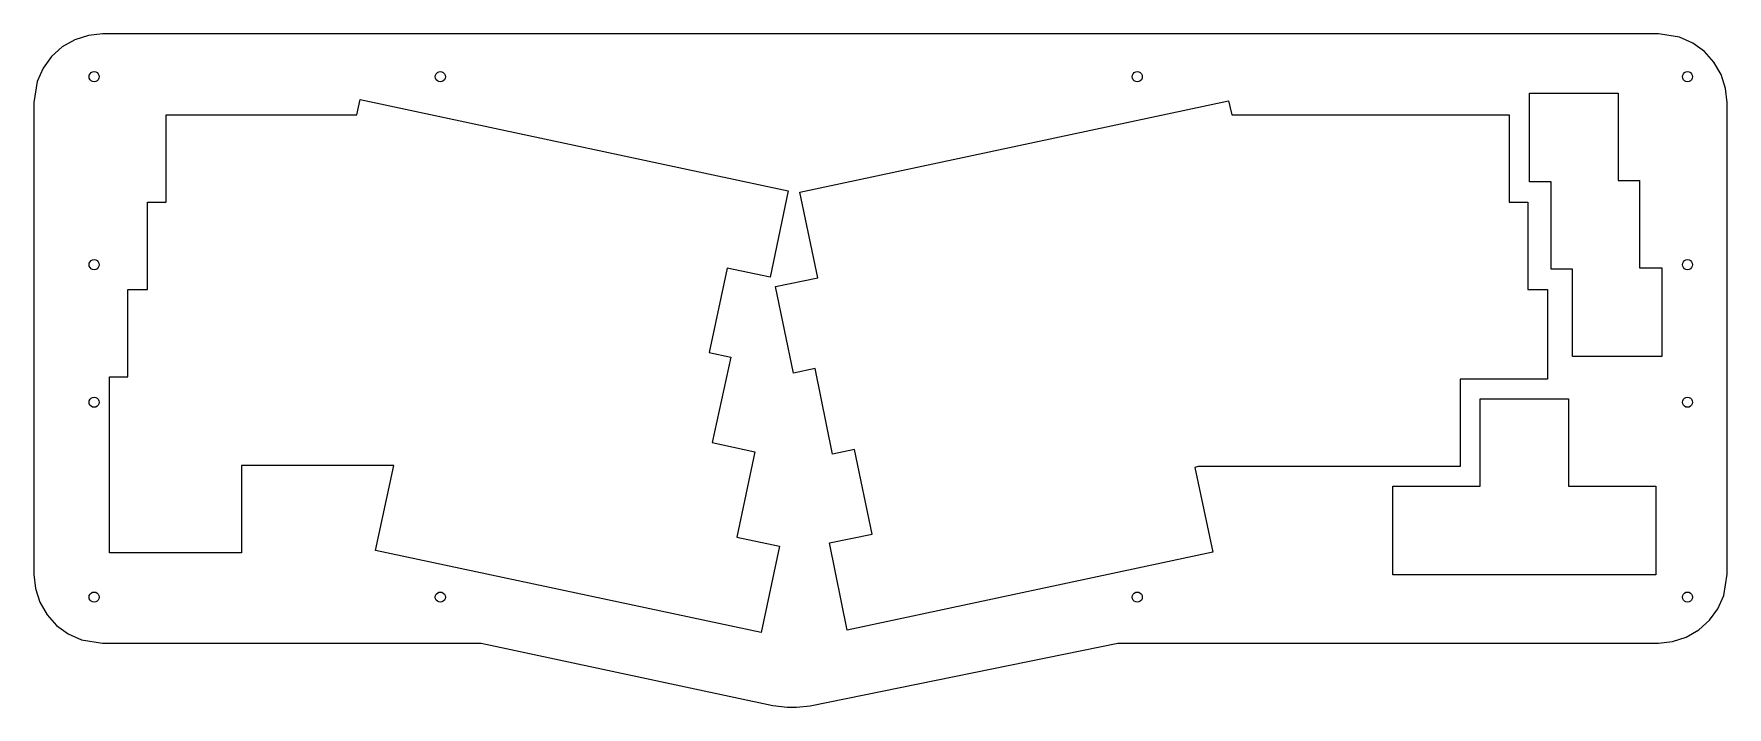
# Model space of a CAD drawing. Header units: metres. Extents: x -41 to 329, y -119 to 27.
import ezdxf

# ---------------------------------------------------------------- set-up
doc = ezdxf.new("R2010")
doc.units = ezdxf.units.M

msp = doc.modelspace()

# ---------------------------------------------------------------- linework, layer by layer
for p, q in [((-31.7417, 26.0479), (-34.4574, 24.48)), ((-28.7593, 27.0169), (-31.7417, 26.0479)), ((-25.6406, 27.3447), (-28.7593, 27.0169)), ((313.639, 27.3447), (-25.6406, 27.3447)), ((318.274, 26.6106), (313.639, 27.3447)), ((321.139, 25.3351), (318.274, 26.6106)), ((-36.7878, 22.3817), (-38.631, 19.8447)), ((-34.4574, 24.48), (-36.7878, 22.3817)), ((323.676, 23.4919), (321.139, 25.3351)), ((325.774, 21.1615), (323.676, 23.4919)), ((-38.631, 19.8447), (-39.9065, 16.98)), ((-28.5462, 18.3399), (-28.3899, 18.6466)), ((-28.3899, 18.6466), (-28.1466, 18.8899)), ((-28.1466, 18.8899), (-27.8399, 19.0462)), ((-27.8399, 19.0462), (-27.5, 19.1)), ((-27.5, 19.1), (-27.1601, 19.0462)), ((-27.1601, 19.0462), (-26.8534, 18.8899)), ((-26.8534, 18.8899), (-26.6101, 18.6466)), ((-26.6101, 18.6466), (-26.4538, 18.3399)), ((46.9538, 18.3399), (47.1101, 18.6466)), ((47.1101, 18.6466), (47.3534, 18.8899)), ((47.3534, 18.8899), (47.6601, 19.0462)), ((47.6601, 19.0462), (48, 19.1)), ((48, 19.1), (48.3399, 19.0462)), ((48.3399, 19.0462), (48.6466, 18.8899)), ((48.6466, 18.8899), (48.8899, 18.6466)), ((48.8899, 18.6466), (49.0462, 18.3399)), ((198.954, 18.3399), (199.11, 18.6466)), ((199.11, 18.6466), (199.353, 18.8899)), ((199.353, 18.8899), (199.66, 19.0462)), ((199.66, 19.0462), (200, 19.1)), ((200, 19.1), (200.34, 19.0462)), ((200.34, 19.0462), (200.647, 18.8899)), ((200.647, 18.8899), (200.89, 18.6466)), ((200.89, 18.6466), (201.046, 18.3399)), ((318.954, 18.3399), (319.11, 18.6466)), ((319.11, 18.6466), (319.353, 18.8899)), ((319.353, 18.8899), (319.66, 19.0462)), ((319.66, 19.0462), (320, 19.1)), ((320, 19.1), (320.34, 19.0462)), ((320.34, 19.0462), (320.647, 18.8899)), ((320.647, 18.8899), (320.89, 18.6466)), ((320.89, 18.6466), (321.046, 18.3399)), ((327.342, 18.4458), (325.774, 21.1615)), ((-39.9065, 16.98), (-40.6406, 12.3447)), ((-28.6, 18), (-28.5462, 18.3399)), ((-28.5462, 17.6601), (-28.6, 18)), ((-28.3899, 17.3534), (-28.5462, 17.6601)), ((-28.1466, 17.1101), (-28.3899, 17.3534)), ((-27.8399, 16.9538), (-28.1466, 17.1101)), ((-27.5, 16.9), (-27.8399, 16.9538)), ((-27.1601, 16.9538), (-27.5, 16.9)), ((-26.8534, 17.1101), (-27.1601, 16.9538)), ((-26.6101, 17.3534), (-26.8534, 17.1101)), ((-26.4538, 17.6601), (-26.6101, 17.3534)), ((-26.4538, 18.3399), (-26.4, 18)), ((-26.4, 18), (-26.4538, 17.6601)), ((46.9, 18), (46.9538, 18.3399)), ((46.9538, 17.6601), (46.9, 18)), ((47.1101, 17.3534), (46.9538, 17.6601)), ((47.3534, 17.1101), (47.1101, 17.3534)), ((47.6601, 16.9538), (47.3534, 17.1101)), ((48, 16.9), (47.6601, 16.9538)), ((48.3399, 16.9538), (48, 16.9)), ((48.6466, 17.1101), (48.3399, 16.9538)), ((48.8899, 17.3534), (48.6466, 17.1101)), ((49.0462, 17.6601), (48.8899, 17.3534)), ((49.0462, 18.3399), (49.1, 18)), ((49.1, 18), (49.0462, 17.6601)), ((198.9, 18), (198.954, 18.3399)), ((198.954, 17.6601), (198.9, 18)), ((199.11, 17.3534), (198.954, 17.6601)), ((199.353, 17.1101), (199.11, 17.3534)), ((199.66, 16.9538), (199.353, 17.1101)), ((200, 16.9), (199.66, 16.9538)), ((200.34, 16.9538), (200, 16.9)), ((200.647, 17.1101), (200.34, 16.9538)), ((200.89, 17.3534), (200.647, 17.1101)), ((201.046, 17.6601), (200.89, 17.3534)), ((201.046, 18.3399), (201.1, 18)), ((201.1, 18), (201.046, 17.6601)), ((318.9, 18), (318.954, 18.3399)), ((318.954, 17.6601), (318.9, 18)), ((319.11, 17.3534), (318.954, 17.6601)), ((319.353, 17.1101), (319.11, 17.3534)), ((319.66, 16.9538), (319.353, 17.1101)), ((320, 16.9), (319.66, 16.9538)), ((320.34, 16.9538), (320, 16.9)), ((320.647, 17.1101), (320.34, 16.9538)), ((320.89, 17.3534), (320.647, 17.1101)), ((321.046, 17.6601), (320.89, 17.3534)), ((321.046, 18.3399), (321.1, 18)), ((321.1, 18), (321.046, 17.6601)), ((328.311, 15.4634), (327.342, 18.4458)), ((328.639, 12.3447), (328.311, 15.4634)), ((-40.6406, 12.3447), (-40.6406, -90.5322)), ((29.792, 9.6963), (30.5029, 12.998)), ((30.5029, 12.998), (123.873, -6.915)), ((126.413, -7.1943), (219.885, 12.7441)), ((219.885, 12.7441), (220.647, 9.6963)), ((285.544, -4.9082), (285.544, 14.3955)), ((285.544, 14.3955), (304.848, 14.3955)), ((304.848, 14.3955), (304.848, -4.6543)), ((328.639, -90.5254), (328.639, 12.3447)), ((-11.7627, -9.3535), (-11.7627, 9.6963)), ((-11.7627, 9.6963), (29.792, 9.6963)), ((220.647, 9.6963), (281.099, 9.6963)), ((281.099, 9.6963), (281.099, -9.3535)), ((123.873, -6.915), (119.911, -25.7109)), ((130.35, -25.8633), (126.413, -7.1943)), ((290.243, -4.9082), (285.544, -4.9082)), ((290.243, -23.959), (290.243, -4.9082)), ((304.848, -4.6543), (309.547, -4.6543)), ((309.547, -4.6543), (309.547, -23.7051)), ((-15.8271, -28.4033), (-15.8271, -9.3535)), ((-15.8271, -9.3535), (-11.7627, -9.3535)), ((281.099, -9.3535), (285.163, -9.3535)), ((285.163, -9.3535), (285.163, -28.4033)), ((-28.3899, -22.3534), (-28.1466, -22.1101)), ((-28.1466, -22.1101), (-27.8399, -21.9538)), ((-27.8399, -21.9538), (-27.5, -21.9)), ((-27.5, -21.9), (-27.1601, -21.9538)), ((-27.1601, -21.9538), (-26.8534, -22.1101)), ((-26.8534, -22.1101), (-26.6101, -22.3534)), ((319.11, -22.3534), (319.353, -22.1101)), ((319.353, -22.1101), (319.66, -21.9538)), ((319.66, -21.9538), (320, -21.9)), ((320, -21.9), (320.34, -21.9538)), ((320.34, -21.9538), (320.647, -22.1101)), ((320.647, -22.1101), (320.89, -22.3534)), ((-28.6, -23), (-28.5462, -22.6601)), ((-28.5462, -23.3399), (-28.6, -23)), ((-28.5462, -22.6601), (-28.3899, -22.3534)), ((-28.3899, -23.6466), (-28.5462, -23.3399)), ((-28.1466, -23.8899), (-28.3899, -23.6466)), ((-27.8399, -24.0462), (-28.1466, -23.8899)), ((-27.5, -24.1), (-27.8399, -24.0462)), ((-27.1601, -24.0462), (-27.5, -24.1)), ((-26.8534, -23.8899), (-27.1601, -24.0462)), ((-26.6101, -23.6466), (-26.8534, -23.8899)), ((-26.6101, -22.3534), (-26.4538, -22.6601)), ((-26.4538, -23.3399), (-26.6101, -23.6466)), ((-26.4538, -22.6601), (-26.4, -23)), ((-26.4, -23), (-26.4538, -23.3399)), ((110.564, -23.7305), (106.652, -42.1699)), ((119.911, -25.7109), (110.564, -23.7305)), ((294.942, -23.959), (290.243, -23.959)), ((294.942, -43.0088), (294.942, -23.959)), ((309.547, -23.7051), (314.373, -23.7051)), ((314.373, -23.7051), (314.373, -43.0088)), ((318.9, -23), (318.954, -22.6601)), ((318.954, -23.3399), (318.9, -23)), ((318.954, -22.6601), (319.11, -22.3534)), ((319.11, -23.6466), (318.954, -23.3399)), ((319.353, -23.8899), (319.11, -23.6466)), ((319.66, -24.0462), (319.353, -23.8899)), ((320, -24.1), (319.66, -24.0462)), ((320.34, -24.0462), (320, -24.1)), ((320.647, -23.8899), (320.34, -24.0462)), ((320.89, -23.6466), (320.647, -23.8899)), ((320.89, -22.3534), (321.046, -22.6601)), ((321.046, -23.3399), (320.89, -23.6466)), ((321.046, -22.6601), (321.1, -23)), ((321.1, -23), (321.046, -23.3399)), ((-20.1445, -47.4531), (-20.1445, -28.4033)), ((-20.1445, -28.4033), (-15.8271, -28.4033)), ((121.079, -27.7686), (130.35, -25.8633)), ((125.016, -46.6914), (121.079, -27.7686)), ((285.163, -28.4033), (289.481, -28.4033)), ((289.481, -28.4033), (289.481, -47.9619)), ((106.652, -42.1699), (111.326, -43.1865)), ((111.326, -43.1865), (107.312, -61.7793)), ((314.373, -43.0088), (294.942, -43.0088)), ((-24.1582, -85.8584), (-24.1582, -47.4531)), ((-24.1582, -47.4531), (-20.1445, -47.4531)), ((129.715, -45.6758), (125.016, -46.6914)), ((133.525, -64.3447), (129.715, -45.6758)), ((289.481, -47.9619), (270.431, -47.9619)), ((270.431, -47.9619), (270.431, -67.0117)), ((-28.6, -53), (-28.5462, -52.6601)), ((-28.5462, -53.3399), (-28.6, -53)), ((-28.5462, -52.6601), (-28.3899, -52.3534)), ((-28.3899, -53.6466), (-28.5462, -53.3399)), ((-28.3899, -52.3534), (-28.1466, -52.1101)), ((-28.1466, -53.8899), (-28.3899, -53.6466)), ((-28.1466, -52.1101), (-27.8399, -51.9538)), ((-27.8399, -54.0462), (-28.1466, -53.8899)), ((-27.8399, -51.9538), (-27.5, -51.9)), ((-27.5, -54.1), (-27.8399, -54.0462)), ((-27.5, -51.9), (-27.1601, -51.9538)), ((-27.1601, -54.0462), (-27.5, -54.1)), ((-27.1601, -51.9538), (-26.8534, -52.1101)), ((-26.8534, -53.8899), (-27.1601, -54.0462)), ((-26.8534, -52.1101), (-26.6101, -52.3534)), ((-26.6101, -53.6466), (-26.8534, -53.8899)), ((-26.6101, -52.3534), (-26.4538, -52.6601)), ((-26.4538, -53.3399), (-26.6101, -53.6466)), ((-26.4538, -52.6601), (-26.4, -53)), ((-26.4, -53), (-26.4538, -53.3399)), ((274.749, -71.3301), (274.749, -52.2793)), ((274.749, -52.2793), (294.053, -52.2793)), ((294.053, -52.2793), (294.053, -71.3301)), ((318.9, -53), (318.954, -52.6601)), ((318.954, -53.3399), (318.9, -53)), ((318.954, -52.6601), (319.11, -52.3534)), ((319.11, -53.6466), (318.954, -53.3399)), ((319.11, -52.3534), (319.353, -52.1101)), ((319.353, -53.8899), (319.11, -53.6466)), ((319.353, -52.1101), (319.66, -51.9538)), ((319.66, -54.0462), (319.353, -53.8899)), ((319.66, -51.9538), (320, -51.9)), ((320, -54.1), (319.66, -54.0462)), ((320, -51.9), (320.34, -51.9538)), ((320.34, -54.0462), (320, -54.1)), ((320.34, -51.9538), (320.647, -52.1101)), ((320.647, -53.8899), (320.34, -54.0462)), ((320.647, -52.1101), (320.89, -52.3534)), ((320.89, -53.6466), (320.647, -53.8899)), ((320.89, -52.3534), (321.046, -52.6601)), ((321.046, -53.3399), (320.89, -53.6466)), ((321.046, -52.6601), (321.1, -53)), ((321.1, -53), (321.046, -53.3399)), ((107.312, -61.7793), (116.609, -63.8115)), ((116.609, -63.8115), (112.697, -82.4043)), ((138.351, -63.3281), (133.525, -64.3447)), ((142.161, -81.7432), (138.351, -63.3281)), ((37.8691, -66.8086), (4.6455, -66.8086)), ((4.6455, -66.8086), (4.6455, -85.8584)), ((33.8555, -85.3506), (37.8691, -66.8086)), ((213.281, -67.0117), (212.519, -67.2656)), ((212.519, -67.2656), (216.456, -85.6807)), ((270.431, -67.0117), (213.281, -67.0117)), ((255.699, -90.6338), (255.699, -71.3301)), ((255.699, -71.3301), (274.749, -71.3301)), ((294.053, -71.3301), (313.103, -71.3301)), ((313.103, -71.3301), (313.103, -90.6338)), ((112.697, -82.4043), (121.994, -84.3848)), ((121.994, -84.3848), (117.98, -103.232)), ((132.89, -83.6484), (142.161, -81.7432)), ((136.7, -102.699), (132.89, -83.6484)), ((4.6455, -85.8584), (-24.1582, -85.8584)), ((117.98, -103.232), (33.8555, -85.3506)), ((216.456, -85.6807), (136.7, -102.699)), ((-40.6406, -90.5322), (-40.3128, -93.6509)), ((313.103, -90.6338), (255.699, -90.6338)), ((327.905, -95.1606), (328.639, -90.5254)), ((-40.3128, -93.6509), (-39.3438, -96.6333)), ((-28.6, -95.5), (-28.5462, -95.1601)), ((-28.5462, -95.8399), (-28.6, -95.5)), ((-28.5462, -95.1601), (-28.3899, -94.8534)), ((-28.3899, -96.1466), (-28.5462, -95.8399)), ((-28.3899, -94.8534), (-28.1466, -94.6101)), ((-28.1466, -94.6101), (-27.8399, -94.4538)), ((-27.8399, -94.4538), (-27.5, -94.4)), ((-27.5, -94.4), (-27.1601, -94.4538)), ((-27.1601, -94.4538), (-26.8534, -94.6101)), ((-26.8534, -94.6101), (-26.6101, -94.8534)), ((-26.6101, -94.8534), (-26.4538, -95.1601)), ((-26.4538, -95.8399), (-26.6101, -96.1466)), ((-26.4538, -95.1601), (-26.4, -95.5)), ((-26.4, -95.5), (-26.4538, -95.8399)), ((46.9, -95.5), (46.9538, -95.1601)), ((46.9538, -95.8399), (46.9, -95.5)), ((46.9538, -95.1601), (47.1101, -94.8534)), ((47.1101, -96.1466), (46.9538, -95.8399)), ((47.1101, -94.8534), (47.3534, -94.6101)), ((47.3534, -94.6101), (47.6601, -94.4538)), ((47.6601, -94.4538), (48, -94.4)), ((48, -94.4), (48.3399, -94.4538)), ((48.3399, -94.4538), (48.6466, -94.6101)), ((48.6466, -94.6101), (48.8899, -94.8534)), ((48.8899, -94.8534), (49.0462, -95.1601)), ((49.0462, -95.8399), (48.8899, -96.1466)), ((49.0462, -95.1601), (49.1, -95.5)), ((49.1, -95.5), (49.0462, -95.8399)), ((198.9, -95.5), (198.954, -95.1601)), ((198.954, -95.8399), (198.9, -95.5)), ((198.954, -95.1601), (199.11, -94.8534)), ((199.11, -96.1466), (198.954, -95.8399)), ((199.11, -94.8534), (199.353, -94.6101)), ((199.353, -94.6101), (199.66, -94.4538)), ((199.66, -94.4538), (200, -94.4)), ((200, -94.4), (200.34, -94.4538)), ((200.34, -94.4538), (200.647, -94.6101)), ((200.647, -94.6101), (200.89, -94.8534)), ((200.89, -94.8534), (201.046, -95.1601)), ((201.046, -95.8399), (200.89, -96.1466)), ((201.046, -95.1601), (201.1, -95.5)), ((201.1, -95.5), (201.046, -95.8399)), ((318.9, -95.5), (318.954, -95.1601)), ((318.954, -95.8399), (318.9, -95.5)), ((318.954, -95.1601), (319.11, -94.8534)), ((319.11, -96.1466), (318.954, -95.8399)), ((319.11, -94.8534), (319.353, -94.6101)), ((319.353, -94.6101), (319.66, -94.4538)), ((319.66, -94.4538), (320, -94.4)), ((320, -94.4), (320.34, -94.4538)), ((320.34, -94.4538), (320.647, -94.6101)), ((320.647, -94.6101), (320.89, -94.8534)), ((320.89, -94.8534), (321.046, -95.1601)), ((321.046, -95.8399), (320.89, -96.1466)), ((321.046, -95.1601), (321.1, -95.5)), ((321.1, -95.5), (321.046, -95.8399)), ((326.629, -98.0254), (327.905, -95.1606)), ((-39.3438, -96.6333), (-37.7759, -99.349)), ((-37.7759, -99.349), (-35.6776, -101.679)), ((-28.1466, -96.3899), (-28.3899, -96.1466)), ((-27.8399, -96.5462), (-28.1466, -96.3899)), ((-27.5, -96.6), (-27.8399, -96.5462)), ((-27.1601, -96.5462), (-27.5, -96.6)), ((-26.8534, -96.3899), (-27.1601, -96.5462)), ((-26.6101, -96.1466), (-26.8534, -96.3899)), ((47.3534, -96.3899), (47.1101, -96.1466)), ((47.6601, -96.5462), (47.3534, -96.3899)), ((48, -96.6), (47.6601, -96.5462)), ((48.3399, -96.5462), (48, -96.6)), ((48.6466, -96.3899), (48.3399, -96.5462)), ((48.8899, -96.1466), (48.6466, -96.3899)), ((199.353, -96.3899), (199.11, -96.1466)), ((199.66, -96.5462), (199.353, -96.3899)), ((200, -96.6), (199.66, -96.5462)), ((200.34, -96.5462), (200, -96.6)), ((200.647, -96.3899), (200.34, -96.5462)), ((200.89, -96.1466), (200.647, -96.3899)), ((319.353, -96.3899), (319.11, -96.1466)), ((319.66, -96.5462), (319.353, -96.3899)), ((320, -96.6), (319.66, -96.5462)), ((320.34, -96.5462), (320, -96.6)), ((320.647, -96.3899), (320.34, -96.5462)), ((320.89, -96.1466), (320.647, -96.3899)), ((324.786, -100.562), (326.629, -98.0254)), ((-35.6776, -101.679), (-33.1406, -103.523)), ((319.74, -104.229), (322.455, -102.661)), ((322.455, -102.661), (324.786, -100.562)), ((-33.1406, -103.523), (-30.2759, -104.798)), ((-30.2759, -104.798), (-25.6406, -105.532)), ((-25.6406, -105.532), (56.8797, -105.532)), ((56.8797, -105.532), (120.538, -119.164)), ((128.673, -119.194), (195.771, -105.525)), ((195.771, -105.525), (313.639, -105.525)), ((313.639, -105.525), (316.757, -105.198)), ((316.757, -105.198), (319.74, -104.229)), ((120.538, -119.164), (123.679, -119.496)), ((123.679, -119.496), (125.679, -119.496)), ((125.679, -119.496), (128.673, -119.194))]:
    msp.add_line(p, q)

doc.saveas('drawing.dxf')
